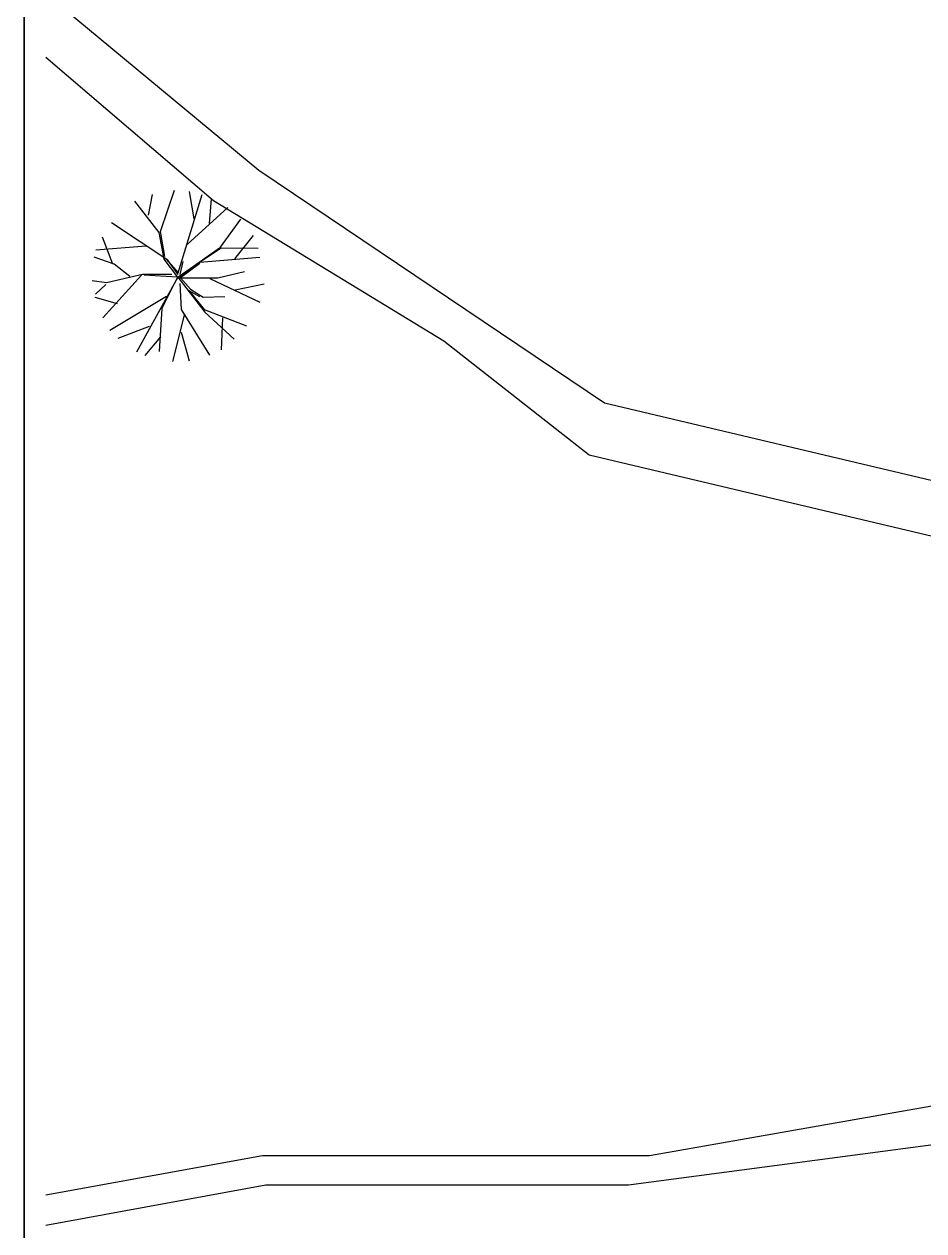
# Model space of a CAD drawing. Header units: inches. Extents: x 625 to 2719, y 1 to 1360.
# Drawn here: x 1264.2 to 1314.4, y 169.4 to 236.7 of the extents above; entities that cross this region are included whole.
import ezdxf

# ---------------------------------------------------------------- set-up
doc = ezdxf.new("R2010")
doc.units = ezdxf.units.IN
doc.header["$MEASUREMENT"] = 0
doc.layers.add('CAY', color=94, linetype='Continuous')
doc.styles.add('ATT', font='romans.shx')

# ---------------------------------------------------------------- blocks, each defined once
blk = doc.blocks.new('12PPLT01')
at = {"color": 0, "linetype": 'ByBlock'}
for p, q in [((-0.0995, 0.2608), (-0.0189, 0.5012)), ((0.0949, 0.3345), (0.0685, 0.4928)), ((-0.1084, 0.2557), (-0.2496, 0.4368)), ((-0.1694, 0.3548), (-0.1457, 0.4763)), ((0.0034, 0.0207), (0.1413, 0.4763)), ((0.1839, 0.3066), (0.1951, 0.4508)), ((0.0542, 0.1858), (0.2911, 0.3993)), ((-0.0576, 0.0944), (-0.3848, 0.31)), ((0.2486, 0.1693), (0.3659, 0.3329)), ((-0.3764, 0.0708), (-0.4372, 0.2282)), ((-0.0792, 0.0995), (-0.1084, 0.2557)), ((-0.0741, 0.116), (-0.0995, 0.2608)), ((0.3317, 0.1028), (0.4401, 0.2374)), ((-0.1827, 0.1756), (-0.4747, 0.1532)), ((-0.0003, -0.0037), (0.2486, 0.1693)), ((0.1152, 0.074), (0.2524, 0.1655)), ((0.2524, 0.1655), (0.4678, 0.1644)), ((-0.3688, 0.0702), (-0.4844, 0.1109)), ((-0.2773, -0.0009), (-0.3688, 0.0702)), ((-0.0003, -0.0037), (-0.0792, 0.0995)), ((-0.0665, 0.0995), (0.0034, 0.0207)), ((0.0034, 0.0118), (-0.0576, 0.0944)), ((0.0288, 0.0868), (0.0123, 0.0118)), ((0.0123, -0.0047), (0.1152, 0.074)), ((0.1279, 0.074), (0.0161, -0.0085)), ((0.1279, 0.0829), (0.476, 0.1109)), ((-0.2113, 0.008), (-0.4347, -0.2411)), ((-0.2037, 0.0118), (-0.4145, -0.0378)), ((-0.0334, 0.0118), (-0.2037, 0.0118)), ((-0.0042, -0.0047), (-0.1948, 0.008)), ((0.2321, -0.0085), (0.3883, 0.0283)), ((-0.4145, -0.0378), (-0.4971, -0.025)), ((-0.4184, -0.0466), (-0.4768, -0.1038)), ((-0.0003, -0.0037), (-0.2392, -0.4408)), ((-0.0004, -0.0009), (-0.0919, -0.1864)), ((-0.0003, -0.0037), (0.1571, -0.208)), ((0.0034, -0.0085), (0.2321, -0.0085)), ((0.0123, -0.0416), (0.0199, -0.1915)), ((0.0161, -0.0085), (0.0746, -0.0746)), ((0.1863, -0.0123), (0.476, -0.1495)), ((0.3337, -0.0787), (0.502, -0.0431)), ((-0.3493, -0.1591), (-0.4803, -0.1218)), ((-0.0645, -0.1162), (-0.3952, -0.3139)), ((0.1287, -0.1185), (0.0657, -0.0835)), ((0.0657, -0.0835), (0.1533, -0.1915)), ((0.0746, -0.0746), (0.1482, -0.1203)), ((0.1482, -0.1203), (0.2727, -0.1165)), ((-0.0919, -0.1864), (-0.1084, -0.4354)), ((0.0199, -0.1915), (0.185, -0.4573)), ((0.1533, -0.1915), (0.3992, -0.2868)), ((0.1571, -0.208), (0.3274, -0.3643)), ((0.0364, -0.2245), (-0.0312, -0.4948)), ((0.2606, -0.2397), (0.2513, -0.4268)), ((-0.1656, -0.2906), (-0.3473, -0.3615)), ((-0.1006, -0.35), (-0.1913, -0.4592)), ((0.0199, -0.3236), (0.0665, -0.4906))]:
    blk.add_line(p, q, dxfattribs=at)
at = {"color": 0, "linetype": 'ByBlock', "style": 'ATT'}
for tag, p, flags in [('ITEM', (0, -2.0833), 3), ('ROOM_NUMBER', (0, -3.4167), 1)]:
    blk.add_attdef(tag, p, '', height=1, dxfattribs=dict(at, flags=flags))

msp = doc.modelspace()

# ---------------------------------------------------------------- linework, layer by layer
for p, q in [((1265.43428, 238.43611), (1277.31764, 228.59008)), ((1265.43428, 234.89539), (1274.79638, 226.88309)), ((1277.31764, 228.59008), (1296.6087, 215.60171)), ((1274.79638, 226.88309), (1287.63808, 219.06661)), ((1287.63808, 219.06661), (1295.75954, 212.68946)), ((1296.6087, 215.60171), (1345.58682, 204.00397)), ((1295.75954, 212.68946), (1347.12268, 200.53904)), ((1316.57066, 176.64792), (1299.12398, 173.57196)), ((1297.96178, 171.95108), (1317.24781, 174.52015)), ((1277.52392, 173.57196), (1265.43428, 171.37607)), ((1299.12398, 173.57196), (1277.52392, 173.57196)), ((1265.43428, 169.70314), (1277.71145, 171.95108)), ((1277.71145, 171.95108), (1297.96178, 171.95108))]:
    msp.add_line(p, q)
at = {"lineweight": 35}
msp.add_lwpolyline([(1264.21842, 133.92971), (1720.67359, 133.92971), (1720.67359, 431.7596), (1264.21842, 431.7596)], close=True, dxfattribs=at)

# ---------------------------------------------------------------- block references
at = {"layer": 'CAY', "xscale": 9.612960612952113, "yscale": 9.612960612952113, "zscale": 9.612960612952113}
msp.add_blockref('12PPLT01', (1272.79295, 222.65369), dxfattribs=at)

doc.saveas('drawing.dxf')
